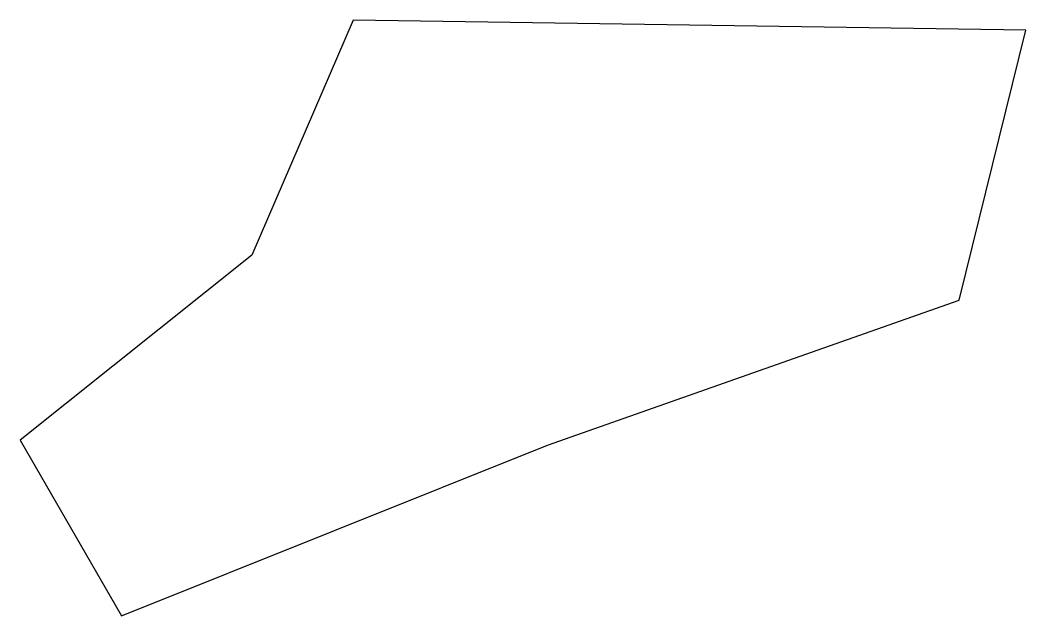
# Model space of a CAD drawing. Header units: millimetres. Extents: x 186 to 288, y -171 to -111.
import ezdxf

# ---------------------------------------------------------------- set-up
doc = ezdxf.new("R2010")
doc.units = ezdxf.units.MM

msp = doc.modelspace()

# ---------------------------------------------------------------- linework, layer by layer
for p, q in [((220, -110.73), (209.75, -134.48)), ((288, -111.75), (220, -110.73)), ((281.25, -139), (288, -111.75)), ((209.75, -134.48), (186.34, -153.15)), ((239.65, -153.65), (281.25, -139)), ((186.34, -153.15), (196.59, -170.9)), ((196.59, -170.9), (239.65, -153.65))]:
    msp.add_line(p, q)

doc.saveas('drawing.dxf')
